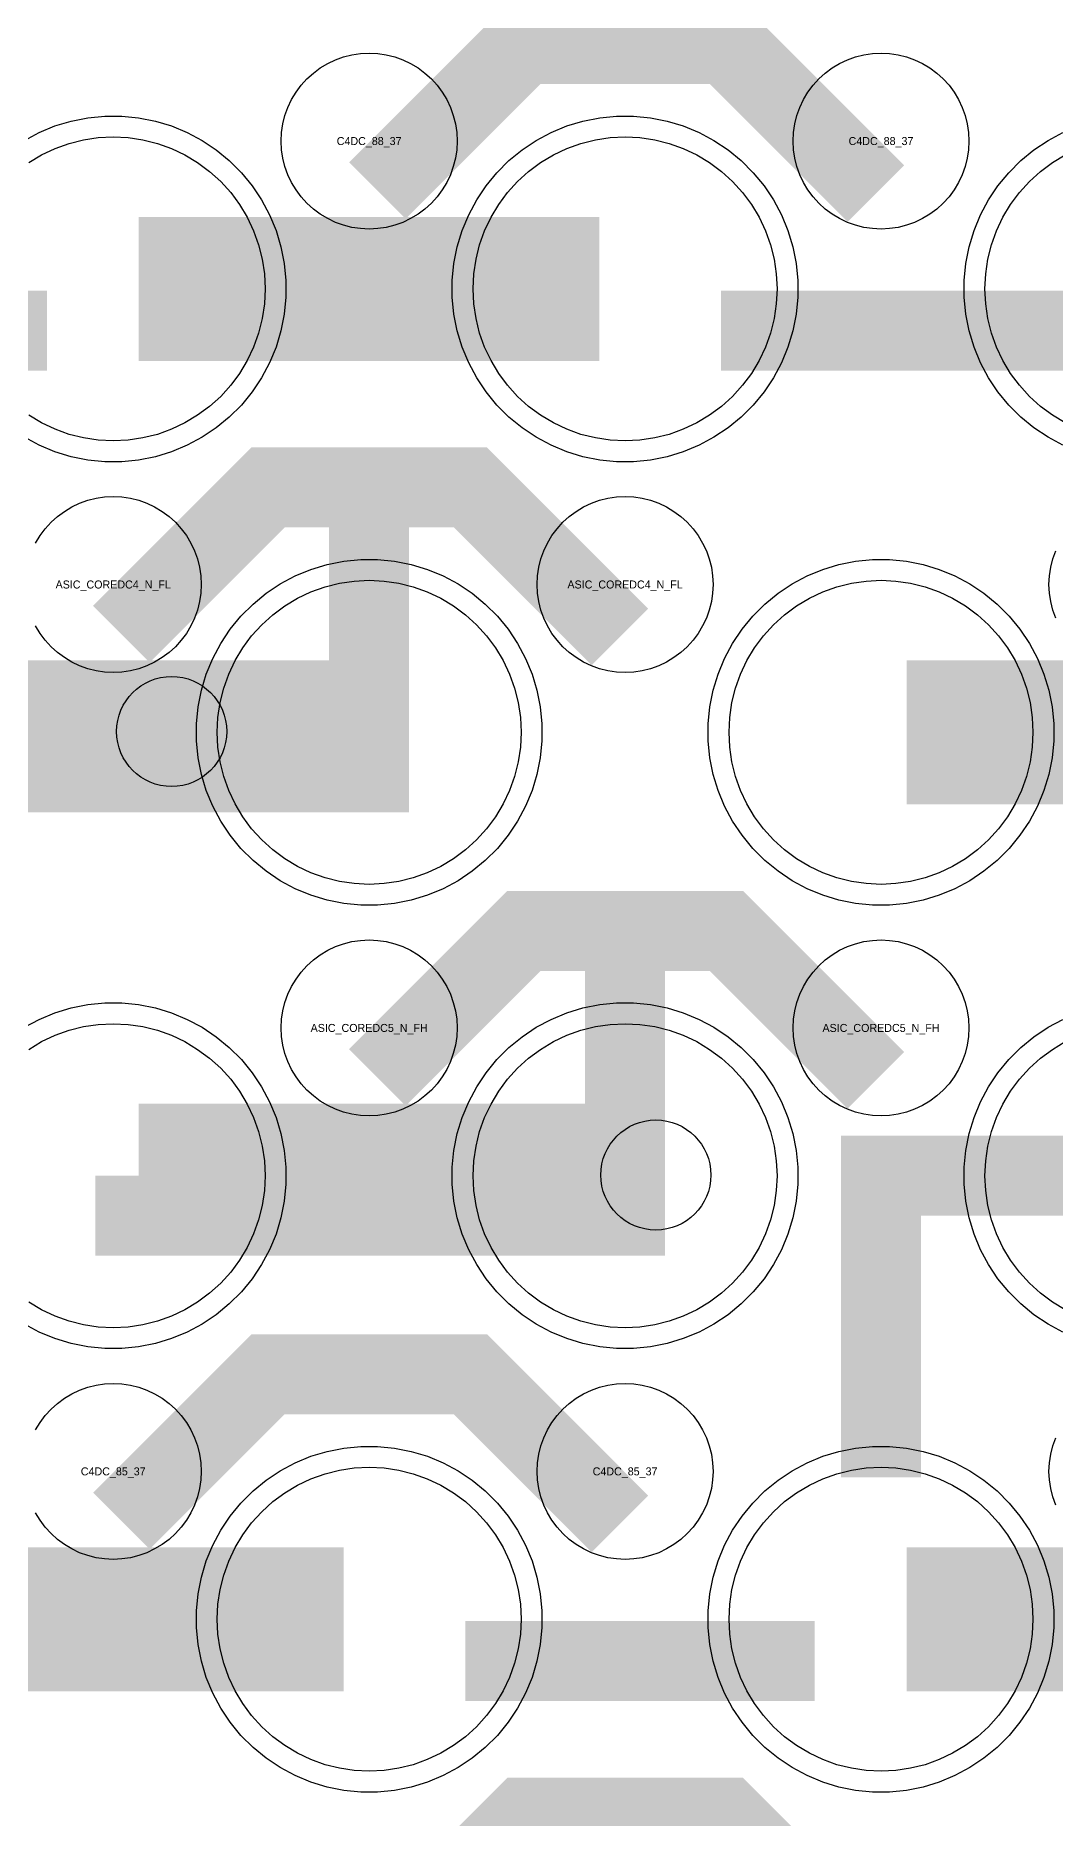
# Model space of a CAD drawing. Extents: x -11880 to 11880, y -14992 to 14992.
# Drawn here: x -184 to 134, y -3124 to -2567 of the extents above; entities that cross this region are included whole.
import ezdxf
from ezdxf.enums import TextEntityAlignment as Align

# ---------------------------------------------------------------- set-up
doc = ezdxf.new("R2010")
doc.units = 0
doc.header["$MEASUREMENT"] = 0
for name, color, linetype in [('GDS_775_DT_237', 138, 'CONTINUOUS'), ('RDL1_FS', 34, 'CONTINUOUS'), ('RDL_BS', 160, 'CONTINUOUS')]:
    doc.layers.add(name, color=color, linetype=linetype)

msp = doc.modelspace()

# ---------------------------------------------------------------- linework, layer by layer
at = {"layer": 'RDL1_FS'}
for points in [[(-186.395, -2606.423), (-182.395, -2604.025), (-178.181, -2602.033), (-173.791, -2600.461), (-169.268, -2599.329), (-164.657, -2598.645), (-160, -2598.416), (-155.343, -2598.645), (-150.732, -2599.329), (-146.209, -2600.461), (-141.819, -2602.033), (-137.605, -2604.025), (-133.605, -2606.423), (-129.86, -2609.201), (-126.406, -2612.331), (-123.276, -2615.785), (-120.498, -2619.53), (-118.1, -2623.53), (-116.108, -2627.744), (-114.536, -2632.134), (-113.404, -2636.657), (-112.72, -2641.268), (-112.491, -2645.925), (-112.72, -2650.582), (-113.404, -2655.193), (-114.536, -2659.716), (-116.108, -2664.106), (-118.1, -2668.32), (-120.498, -2672.32), (-123.276, -2676.065), (-126.406, -2679.519), (-129.86, -2682.649), (-133.605, -2685.427), (-137.605, -2687.825), (-141.819, -2689.817), (-146.209, -2691.389), (-150.732, -2692.521), (-155.343, -2693.205), (-160, -2693.434), (-164.657, -2693.205), (-169.268, -2692.521), (-173.791, -2691.389), (-178.181, -2689.817), (-182.395, -2687.825), (-186.395, -2685.427)], [(137.605, -2687.825), (133.605, -2685.427), (129.86, -2682.649), (126.406, -2679.519), (123.276, -2676.065), (120.498, -2672.32), (118.1, -2668.32), (116.108, -2664.106), (114.536, -2659.716), (113.404, -2655.193), (112.72, -2650.582), (112.491, -2645.925), (112.72, -2641.268), (113.404, -2636.657), (114.536, -2632.134), (116.108, -2627.744), (118.1, -2623.53), (120.498, -2619.53), (123.276, -2615.785), (126.406, -2612.331), (129.86, -2609.201), (133.605, -2606.423), (137.605, -2604.025)], [(-186.395, -2883.553), (-182.395, -2881.155), (-178.181, -2879.163), (-173.791, -2877.591), (-169.268, -2876.459), (-164.657, -2875.775), (-160, -2875.546), (-155.343, -2875.775), (-150.732, -2876.459), (-146.209, -2877.591), (-141.819, -2879.163), (-137.605, -2881.155), (-133.605, -2883.553), (-129.86, -2886.331), (-126.406, -2889.461), (-123.276, -2892.915), (-120.498, -2896.66), (-118.1, -2900.66), (-116.108, -2904.874), (-114.536, -2909.264), (-113.404, -2913.787), (-112.72, -2918.398), (-112.491, -2923.055), (-112.72, -2927.712), (-113.404, -2932.323), (-114.536, -2936.846), (-116.108, -2941.236), (-118.1, -2945.45), (-120.498, -2949.45), (-123.276, -2953.195), (-126.406, -2956.649), (-129.86, -2959.779), (-133.605, -2962.557), (-137.605, -2964.955), (-141.819, -2966.947), (-146.209, -2968.519), (-150.732, -2969.651), (-155.343, -2970.335), (-160, -2970.564), (-164.657, -2970.335), (-169.268, -2969.651), (-173.791, -2968.519), (-178.181, -2966.947), (-182.395, -2964.955), (-186.395, -2962.557)]]:
    msp.add_lwpolyline(points, dxfattribs=at)
for points in [[(0, -2693.434), (-4.657, -2693.205), (-9.268, -2692.521), (-13.791, -2691.389), (-18.181, -2689.817), (-22.395, -2687.825), (-26.395, -2685.427), (-30.14, -2682.649), (-33.594, -2679.519), (-36.724, -2676.065), (-39.502, -2672.32), (-41.9, -2668.32), (-43.892, -2664.106), (-45.464, -2659.716), (-46.596, -2655.193), (-47.28, -2650.582), (-47.509, -2645.925), (-47.28, -2641.268), (-46.596, -2636.657), (-45.464, -2632.134), (-43.892, -2627.744), (-41.9, -2623.53), (-39.502, -2619.53), (-36.724, -2615.785), (-33.594, -2612.331), (-30.14, -2609.201), (-26.395, -2606.423), (-22.395, -2604.025), (-18.181, -2602.033), (-13.791, -2600.461), (-9.268, -2599.329), (-4.657, -2598.645), (0, -2598.416), (4.657, -2598.645), (9.268, -2599.329), (13.791, -2600.461), (18.181, -2602.033), (22.395, -2604.025), (26.395, -2606.423), (30.14, -2609.201), (33.594, -2612.331), (36.724, -2615.785), (39.502, -2619.53), (41.9, -2623.53), (43.892, -2627.744), (45.464, -2632.134), (46.596, -2636.657), (47.28, -2641.268), (47.509, -2645.925), (47.28, -2650.582), (46.596, -2655.193), (45.464, -2659.716), (43.892, -2664.106), (41.9, -2668.32), (39.502, -2672.32), (36.724, -2676.065), (33.594, -2679.519), (30.14, -2682.649), (26.395, -2685.427), (22.395, -2687.825), (18.181, -2689.817), (13.791, -2691.389), (9.268, -2692.521), (4.657, -2693.205)], [(-80, -2831.999), (-84.657, -2831.77), (-89.268, -2831.086), (-93.791, -2829.954), (-98.181, -2828.382), (-102.395, -2826.39), (-106.395, -2823.992), (-110.14, -2821.214), (-113.594, -2818.084), (-116.724, -2814.63), (-119.502, -2810.885), (-121.9, -2806.885), (-123.892, -2802.671), (-125.464, -2798.281), (-126.596, -2793.758), (-127.28, -2789.147), (-127.509, -2784.49), (-127.28, -2779.833), (-126.596, -2775.222), (-125.464, -2770.699), (-123.892, -2766.309), (-121.9, -2762.095), (-119.502, -2758.095), (-116.724, -2754.35), (-113.594, -2750.896), (-110.14, -2747.766), (-106.395, -2744.988), (-102.395, -2742.59), (-98.181, -2740.598), (-93.791, -2739.026), (-89.268, -2737.894), (-84.657, -2737.21), (-80, -2736.981), (-75.343, -2737.21), (-70.732, -2737.894), (-66.209, -2739.026), (-61.819, -2740.598), (-57.605, -2742.59), (-53.605, -2744.988), (-49.86, -2747.766), (-46.406, -2750.896), (-43.276, -2754.35), (-40.498, -2758.095), (-38.1, -2762.095), (-36.108, -2766.309), (-34.536, -2770.699), (-33.404, -2775.222), (-32.72, -2779.833), (-32.491, -2784.49), (-32.72, -2789.147), (-33.404, -2793.758), (-34.536, -2798.281), (-36.108, -2802.671), (-38.1, -2806.885), (-40.498, -2810.885), (-43.276, -2814.63), (-46.406, -2818.084), (-49.86, -2821.214), (-53.605, -2823.992), (-57.605, -2826.39), (-61.819, -2828.382), (-66.209, -2829.954), (-70.732, -2831.086), (-75.343, -2831.77)], [(0, -2970.564), (-4.657, -2970.335), (-9.268, -2969.651), (-13.791, -2968.519), (-18.181, -2966.947), (-22.395, -2964.955), (-26.395, -2962.557), (-30.14, -2959.779), (-33.594, -2956.649), (-36.724, -2953.195), (-39.502, -2949.45), (-41.9, -2945.45), (-43.892, -2941.236), (-45.464, -2936.846), (-46.596, -2932.323), (-47.28, -2927.712), (-47.509, -2923.055), (-47.28, -2918.398), (-46.596, -2913.787), (-45.464, -2909.264), (-43.892, -2904.874), (-41.9, -2900.66), (-39.502, -2896.66), (-36.724, -2892.915), (-33.594, -2889.461), (-30.14, -2886.331), (-26.395, -2883.553), (-22.395, -2881.155), (-18.181, -2879.163), (-13.791, -2877.591), (-9.268, -2876.459), (-4.657, -2875.775), (0, -2875.546), (4.657, -2875.775), (9.268, -2876.459), (13.791, -2877.591), (18.181, -2879.163), (22.395, -2881.155), (26.395, -2883.553), (30.14, -2886.331), (33.594, -2889.461), (36.724, -2892.915), (39.502, -2896.66), (41.9, -2900.66), (43.892, -2904.874), (45.464, -2909.264), (46.596, -2913.787), (47.28, -2918.398), (47.509, -2923.055), (47.28, -2927.712), (46.596, -2932.323), (45.464, -2936.846), (43.892, -2941.236), (41.9, -2945.45), (39.502, -2949.45), (36.724, -2953.195), (33.594, -2956.649), (30.14, -2959.779), (26.395, -2962.557), (22.395, -2964.955), (18.181, -2966.947), (13.791, -2968.519), (9.268, -2969.651), (4.657, -2970.335)]]:
    msp.add_lwpolyline(points, close=True, dxfattribs=at)
for points in [[(-151.998, -2645.925, 45, 45, 0), (-79.998, -2645.925, 45, 45, 0)], [(-79.998, -2645.925, 45, 45, 0), (-7.998, -2645.925, 45, 45, 0)], [(-231.998, -2784.49, 45, 45, 0), (-159.998, -2784.49, 45, 45, 0)], [(-159.998, -2784.49, 45, 45, 0), (-87.998, -2784.49, 45, 45, 0)], [(-151.998, -2923.055, 45, 45, 0), (-79.998, -2923.055, 45, 45, 0)], [(-79.998, -2923.055, 45, 45, 0), (-7.998, -2923.055, 45, 45, 0)]]:
    msp.add_lwpolyline(points, format="xyseb", dxfattribs=at)
at = {"layer": 'RDL1_FS', "color": 11, "true_color": 0xf27172}
for points in [[(80, -2831.999), (75.343, -2831.77), (70.732, -2831.086), (66.209, -2829.954), (61.819, -2828.382), (57.605, -2826.39), (53.605, -2823.992), (49.86, -2821.214), (46.406, -2818.084), (43.276, -2814.63), (40.498, -2810.885), (38.1, -2806.885), (36.108, -2802.671), (34.536, -2798.281), (33.404, -2793.758), (32.72, -2789.147), (32.491, -2784.49), (32.72, -2779.833), (33.404, -2775.222), (34.536, -2770.699), (36.108, -2766.309), (38.1, -2762.095), (40.498, -2758.095), (43.276, -2754.35), (46.406, -2750.896), (49.86, -2747.766), (53.605, -2744.988), (57.605, -2742.59), (61.819, -2740.598), (66.209, -2739.026), (70.732, -2737.894), (75.343, -2737.21), (80, -2736.981), (84.657, -2737.21), (89.268, -2737.894), (93.791, -2739.026), (98.181, -2740.598), (102.395, -2742.59), (106.395, -2744.988), (110.14, -2747.766), (113.594, -2750.896), (116.724, -2754.35), (119.502, -2758.095), (121.9, -2762.095), (123.892, -2766.309), (125.464, -2770.699), (126.596, -2775.222), (127.28, -2779.833), (127.509, -2784.49), (127.28, -2789.147), (126.596, -2793.758), (125.464, -2798.281), (123.892, -2802.671), (121.9, -2806.885), (119.502, -2810.885), (116.724, -2814.63), (113.594, -2818.084), (110.14, -2821.214), (106.395, -2823.992), (102.395, -2826.39), (98.181, -2828.382), (93.791, -2829.954), (89.268, -2831.086), (84.657, -2831.77)], [(-80, -3109.129), (-84.657, -3108.9), (-89.268, -3108.216), (-93.791, -3107.084), (-98.181, -3105.512), (-102.395, -3103.52), (-106.395, -3101.122), (-110.14, -3098.344), (-113.594, -3095.214), (-116.724, -3091.76), (-119.502, -3088.015), (-121.9, -3084.015), (-123.892, -3079.801), (-125.464, -3075.411), (-126.596, -3070.888), (-127.28, -3066.277), (-127.509, -3061.62), (-127.28, -3056.963), (-126.596, -3052.352), (-125.464, -3047.829), (-123.892, -3043.439), (-121.9, -3039.225), (-119.502, -3035.225), (-116.724, -3031.48), (-113.594, -3028.026), (-110.14, -3024.896), (-106.395, -3022.118), (-102.395, -3019.72), (-98.181, -3017.728), (-93.791, -3016.156), (-89.268, -3015.024), (-84.657, -3014.34), (-80, -3014.111), (-75.343, -3014.34), (-70.732, -3015.024), (-66.209, -3016.156), (-61.819, -3017.728), (-57.605, -3019.72), (-53.605, -3022.118), (-49.86, -3024.896), (-46.406, -3028.026), (-43.276, -3031.48), (-40.498, -3035.225), (-38.1, -3039.225), (-36.108, -3043.439), (-34.536, -3047.829), (-33.404, -3052.352), (-32.72, -3056.963), (-32.491, -3061.62), (-32.72, -3066.277), (-33.404, -3070.888), (-34.536, -3075.411), (-36.108, -3079.801), (-38.1, -3084.015), (-40.498, -3088.015), (-43.276, -3091.76), (-46.406, -3095.214), (-49.86, -3098.344), (-53.605, -3101.122), (-57.605, -3103.52), (-61.819, -3105.512), (-66.209, -3107.084), (-70.732, -3108.216), (-75.343, -3108.9)], [(80, -3109.129), (75.343, -3108.9), (70.732, -3108.216), (66.209, -3107.084), (61.819, -3105.512), (57.605, -3103.52), (53.605, -3101.122), (49.86, -3098.344), (46.406, -3095.214), (43.276, -3091.76), (40.498, -3088.015), (38.1, -3084.015), (36.108, -3079.801), (34.536, -3075.411), (33.404, -3070.888), (32.72, -3066.277), (32.491, -3061.62), (32.72, -3056.963), (33.404, -3052.352), (34.536, -3047.829), (36.108, -3043.439), (38.1, -3039.225), (40.498, -3035.225), (43.276, -3031.48), (46.406, -3028.026), (49.86, -3024.896), (53.605, -3022.118), (57.605, -3019.72), (61.819, -3017.728), (66.209, -3016.156), (70.732, -3015.024), (75.343, -3014.34), (80, -3014.111), (84.657, -3014.34), (89.268, -3015.024), (93.791, -3016.156), (98.181, -3017.728), (102.395, -3019.72), (106.395, -3022.118), (110.14, -3024.896), (113.594, -3028.026), (116.724, -3031.48), (119.502, -3035.225), (121.9, -3039.225), (123.892, -3043.439), (125.464, -3047.829), (126.596, -3052.352), (127.28, -3056.963), (127.509, -3061.62), (127.28, -3066.277), (126.596, -3070.888), (125.464, -3075.411), (123.892, -3079.801), (121.9, -3084.015), (119.502, -3088.015), (116.724, -3091.76), (113.594, -3095.214), (110.14, -3098.344), (106.395, -3101.122), (102.395, -3103.52), (98.181, -3105.512), (93.791, -3107.084), (89.268, -3108.216), (84.657, -3108.9)]]:
    msp.add_lwpolyline(points, close=True, dxfattribs=at)
for points in [[(88.002, -2784.49, 45, 45, 0), (160.002, -2784.49, 45, 45, 0)], [(-231.998, -3061.62, 45, 45, 0), (-159.998, -3061.62, 45, 45, 0)], [(-159.998, -3061.62, 45, 45, 0), (-87.998, -3061.62, 45, 45, 0)], [(88.002, -3061.62, 45, 45, 0), (160.002, -3061.62, 45, 45, 0)]]:
    msp.add_lwpolyline(points, format="xyseb", dxfattribs=at)
msp.add_lwpolyline([(137.605, -2964.955), (133.605, -2962.557), (129.86, -2959.779), (126.406, -2956.649), (123.276, -2953.195), (120.498, -2949.45), (118.1, -2945.45), (116.108, -2941.236), (114.536, -2936.846), (113.404, -2932.323), (112.72, -2927.712), (112.491, -2923.055), (112.72, -2918.398), (113.404, -2913.787), (114.536, -2909.264), (116.108, -2904.874), (118.1, -2900.66), (120.498, -2896.66), (123.276, -2892.915), (126.406, -2889.461), (129.86, -2886.331), (133.605, -2883.553), (137.605, -2881.155)], dxfattribs=at)
at = {"layer": 'RDL1_FS'}
for centre in [(-141.734, -2784.235), (9.621, -2922.831)]:
    msp.add_circle(centre, 17.2, dxfattribs=at)
at = {"layer": 'RDL_BS'}
for points in [[(-77.438, -2615.239, 25, 25, 0), (-31.623, -2569.424, 25, 25, 0), (1.93, -2569.424, 25, 25, 0)], [(78.401, -2616.138, 25, 25, 0), (31.687, -2569.424, 25, 25, 0), (1.929, -2569.424, 25, 25, 0)], [(-289.984, -2658.938, 25, 25, 0), (-180.719, -2658.938, 25, 25, 0)], [(30.016, -2658.938, 25, 25, 0), (139.281, -2658.938, 25, 25, 0)], [(-80, -2809.49, 25, 25, 0), (-80, -2695.489, 25, 25, 0)], [(-157.438, -2753.804, 25, 25, 0), (-111.623, -2707.989, 25, 25, 0), (-78.07, -2707.989, 25, 25, 0)], [(-1.599, -2754.703, 25, 25, 0), (-48.313, -2707.989, 25, 25, 0), (-78.071, -2707.989, 25, 25, 0)], [(-245.603, -2796.99, 25, 25, 0), (-67.5, -2796.99, 25, 25, 0)], [(0, -2948.055, 25, 25, 0), (0, -2834.054, 25, 25, 0)], [(-77.438, -2892.369, 25, 25, 0), (-31.623, -2846.554, 25, 25, 0), (1.93, -2846.554, 25, 25, 0)], [(78.401, -2893.268, 25, 25, 0), (31.687, -2846.554, 25, 25, 0), (1.929, -2846.554, 25, 25, 0)], [(-165.603, -2935.555, 25, 25, 0), (12.5, -2935.555, 25, 25, 0)], [(-157.438, -3030.934, 25, 25, 0), (-111.623, -2985.119, 25, 25, 0), (-78.07, -2985.119, 25, 25, 0)], [(-1.599, -3031.833, 25, 25, 0), (-48.313, -2985.119, 25, 25, 0), (-78.071, -2985.119, 25, 25, 0)], [(-77.438, -3169.499, 25, 25, 0), (-31.623, -3123.684, 25, 25, 0), (1.93, -3123.684, 25, 25, 0)], [(78.401, -3170.398, 25, 25, 0), (31.687, -3123.684, 25, 25, 0), (1.929, -3123.684, 25, 25, 0)]]:
    msp.add_lwpolyline(points, format="xyseb", dxfattribs=at)
for points in [[(-80, -2627.231), (-82.693, -2627.099), (-85.365, -2626.703), (-87.984, -2626.046), (-90.519, -2625.139), (-92.956, -2623.987), (-95.28, -2622.594), (-97.443, -2620.991), (-99.442, -2619.179), (-101.254, -2617.18), (-102.857, -2615.017), (-104.25, -2612.693), (-105.402, -2610.256), (-106.309, -2607.721), (-106.966, -2605.102), (-107.362, -2602.43), (-107.494, -2599.737), (-107.362, -2597.044), (-106.966, -2594.372), (-106.309, -2591.753), (-105.402, -2589.218), (-104.25, -2586.781), (-102.857, -2584.457), (-101.254, -2582.294), (-99.442, -2580.295), (-97.443, -2578.483), (-95.28, -2576.88), (-92.956, -2575.487), (-90.519, -2574.335), (-87.984, -2573.428), (-85.365, -2572.771), (-82.693, -2572.375), (-80, -2572.243), (-77.307, -2572.375), (-74.635, -2572.771), (-72.016, -2573.428), (-69.481, -2574.335), (-67.044, -2575.487), (-64.72, -2576.88), (-62.557, -2578.483), (-60.558, -2580.295), (-58.746, -2582.294), (-57.143, -2584.457), (-55.75, -2586.781), (-54.598, -2589.218), (-53.691, -2591.753), (-53.034, -2594.372), (-52.638, -2597.044), (-52.506, -2599.737), (-52.638, -2602.43), (-53.034, -2605.102), (-53.691, -2607.721), (-54.598, -2610.256), (-55.75, -2612.693), (-57.143, -2615.017), (-58.746, -2617.18), (-60.558, -2619.179), (-62.557, -2620.991), (-64.72, -2622.594), (-67.044, -2623.987), (-69.481, -2625.139), (-72.016, -2626.046), (-74.635, -2626.703), (-77.307, -2627.099)], [(80, -2627.231), (77.307, -2627.099), (74.635, -2626.703), (72.016, -2626.046), (69.481, -2625.139), (67.044, -2623.987), (64.72, -2622.594), (62.557, -2620.991), (60.558, -2619.179), (58.746, -2617.18), (57.143, -2615.017), (55.75, -2612.693), (54.598, -2610.256), (53.691, -2607.721), (53.034, -2605.102), (52.638, -2602.43), (52.506, -2599.737), (52.638, -2597.044), (53.034, -2594.372), (53.691, -2591.753), (54.598, -2589.218), (55.75, -2586.781), (57.143, -2584.457), (58.746, -2582.294), (60.558, -2580.295), (62.557, -2578.483), (64.72, -2576.88), (67.044, -2575.487), (69.481, -2574.335), (72.016, -2573.428), (74.635, -2572.771), (77.307, -2572.375), (80, -2572.243), (82.693, -2572.375), (85.365, -2572.771), (87.984, -2573.428), (90.519, -2574.335), (92.956, -2575.487), (95.28, -2576.88), (97.443, -2578.483), (99.442, -2580.295), (101.254, -2582.294), (102.857, -2584.457), (104.25, -2586.781), (105.402, -2589.218), (106.309, -2591.753), (106.966, -2594.372), (107.362, -2597.044), (107.494, -2599.737), (107.362, -2602.43), (106.966, -2605.102), (106.309, -2607.721), (105.402, -2610.256), (104.25, -2612.693), (102.857, -2615.017), (101.254, -2617.18), (99.442, -2619.179), (97.443, -2620.991), (95.28, -2622.594), (92.956, -2623.987), (90.519, -2625.139), (87.984, -2626.046), (85.365, -2626.703), (82.693, -2627.099)], [(-2.644, -2699.925), (-7.938, -2699.408), (-13.165, -2698.362), (-18.205, -2696.831), (-23.115, -2694.8), (-27.777, -2692.308), (-32.191, -2689.361), (-36.292, -2685.999), (-40.074, -2682.217), (-43.436, -2678.116), (-46.383, -2673.702), (-48.875, -2669.04), (-50.906, -2664.13), (-52.437, -2659.09), (-53.483, -2653.863), (-54, -2648.569), (-54, -2643.281), (-53.483, -2637.987), (-52.437, -2632.76), (-50.906, -2627.72), (-48.875, -2622.81), (-46.383, -2618.148), (-43.436, -2613.734), (-40.074, -2609.633), (-36.292, -2605.851), (-32.191, -2602.489), (-27.777, -2599.542), (-23.115, -2597.05), (-18.205, -2595.019), (-13.165, -2593.488), (-7.938, -2592.442), (-2.644, -2591.925), (2.644, -2591.925), (7.938, -2592.442), (13.165, -2593.488), (18.205, -2595.019), (23.115, -2597.05), (27.777, -2599.542), (32.191, -2602.489), (36.292, -2605.851), (40.074, -2609.633), (43.436, -2613.734), (46.383, -2618.148), (48.875, -2622.81), (50.906, -2627.72), (52.437, -2632.76), (53.483, -2637.987), (54, -2643.281), (54, -2648.569), (53.483, -2653.863), (52.437, -2659.09), (50.906, -2664.13), (48.875, -2669.04), (46.383, -2673.702), (43.436, -2678.116), (40.074, -2682.217), (36.292, -2685.999), (32.191, -2689.361), (27.777, -2692.308), (23.115, -2694.8), (18.205, -2696.831), (13.165, -2698.362), (7.938, -2699.408), (2.644, -2699.925)], [(0, -2765.796), (-2.693, -2765.664), (-5.365, -2765.268), (-7.984, -2764.611), (-10.519, -2763.704), (-12.956, -2762.552), (-15.28, -2761.159), (-17.443, -2759.556), (-19.442, -2757.744), (-21.254, -2755.745), (-22.857, -2753.582), (-24.25, -2751.258), (-25.402, -2748.821), (-26.309, -2746.286), (-26.966, -2743.667), (-27.362, -2740.995), (-27.494, -2738.302), (-27.362, -2735.609), (-26.966, -2732.937), (-26.309, -2730.318), (-25.402, -2727.783), (-24.25, -2725.346), (-22.857, -2723.022), (-21.254, -2720.859), (-19.442, -2718.86), (-17.443, -2717.048), (-15.28, -2715.445), (-12.956, -2714.052), (-10.519, -2712.9), (-7.984, -2711.993), (-5.365, -2711.336), (-2.693, -2710.94), (0, -2710.808), (2.693, -2710.94), (5.365, -2711.336), (7.984, -2711.993), (10.519, -2712.9), (12.956, -2714.052), (15.28, -2715.445), (17.443, -2717.048), (19.442, -2718.86), (21.254, -2720.859), (22.857, -2723.022), (24.25, -2725.346), (25.402, -2727.783), (26.309, -2730.318), (26.966, -2732.937), (27.362, -2735.609), (27.494, -2738.302), (27.362, -2740.995), (26.966, -2743.667), (26.309, -2746.286), (25.402, -2748.821), (24.25, -2751.258), (22.857, -2753.582), (21.254, -2755.745), (19.442, -2757.744), (17.443, -2759.556), (15.28, -2761.159), (12.956, -2762.552), (10.519, -2763.704), (7.984, -2764.611), (5.365, -2765.268), (2.693, -2765.664)], [(-82.644, -2838.49), (-87.938, -2837.973), (-93.165, -2836.927), (-98.205, -2835.396), (-103.115, -2833.365), (-107.777, -2830.873), (-112.191, -2827.926), (-116.292, -2824.564), (-120.074, -2820.782), (-123.436, -2816.681), (-126.383, -2812.267), (-128.875, -2807.605), (-130.906, -2802.695), (-132.437, -2797.655), (-133.483, -2792.428), (-134, -2787.134), (-134, -2781.846), (-133.483, -2776.552), (-132.437, -2771.325), (-130.906, -2766.285), (-128.875, -2761.375), (-126.383, -2756.713), (-123.436, -2752.299), (-120.074, -2748.198), (-116.292, -2744.416), (-112.191, -2741.054), (-107.777, -2738.107), (-103.115, -2735.615), (-98.205, -2733.584), (-93.165, -2732.053), (-87.938, -2731.007), (-82.644, -2730.49), (-77.356, -2730.49), (-72.062, -2731.007), (-66.835, -2732.053), (-61.795, -2733.584), (-56.885, -2735.615), (-52.223, -2738.107), (-47.809, -2741.054), (-43.708, -2744.416), (-39.926, -2748.198), (-36.564, -2752.299), (-33.617, -2756.713), (-31.125, -2761.375), (-29.094, -2766.285), (-27.563, -2771.325), (-26.517, -2776.552), (-26, -2781.846), (-26, -2787.134), (-26.517, -2792.428), (-27.563, -2797.655), (-29.094, -2802.695), (-31.125, -2807.605), (-33.617, -2812.267), (-36.564, -2816.681), (-39.926, -2820.782), (-43.708, -2824.564), (-47.809, -2827.926), (-52.223, -2830.873), (-56.885, -2833.365), (-61.795, -2835.396), (-66.835, -2836.927), (-72.062, -2837.973), (-77.356, -2838.49)], [(-80, -2904.361), (-82.693, -2904.229), (-85.365, -2903.833), (-87.984, -2903.176), (-90.519, -2902.269), (-92.956, -2901.117), (-95.28, -2899.724), (-97.443, -2898.121), (-99.442, -2896.309), (-101.254, -2894.31), (-102.857, -2892.147), (-104.25, -2889.823), (-105.402, -2887.386), (-106.309, -2884.851), (-106.966, -2882.232), (-107.362, -2879.56), (-107.494, -2876.867), (-107.362, -2874.174), (-106.966, -2871.502), (-106.309, -2868.883), (-105.402, -2866.348), (-104.25, -2863.911), (-102.857, -2861.587), (-101.254, -2859.424), (-99.442, -2857.425), (-97.443, -2855.613), (-95.28, -2854.01), (-92.956, -2852.617), (-90.519, -2851.465), (-87.984, -2850.558), (-85.365, -2849.901), (-82.693, -2849.505), (-80, -2849.373), (-77.307, -2849.505), (-74.635, -2849.901), (-72.016, -2850.558), (-69.481, -2851.465), (-67.044, -2852.617), (-64.72, -2854.01), (-62.557, -2855.613), (-60.558, -2857.425), (-58.746, -2859.424), (-57.143, -2861.587), (-55.75, -2863.911), (-54.598, -2866.348), (-53.691, -2868.883), (-53.034, -2871.502), (-52.638, -2874.174), (-52.506, -2876.867), (-52.638, -2879.56), (-53.034, -2882.232), (-53.691, -2884.851), (-54.598, -2887.386), (-55.75, -2889.823), (-57.143, -2892.147), (-58.746, -2894.31), (-60.558, -2896.309), (-62.557, -2898.121), (-64.72, -2899.724), (-67.044, -2901.117), (-69.481, -2902.269), (-72.016, -2903.176), (-74.635, -2903.833), (-77.307, -2904.229)], [(80, -2904.361), (77.307, -2904.229), (74.635, -2903.833), (72.016, -2903.176), (69.481, -2902.269), (67.044, -2901.117), (64.72, -2899.724), (62.557, -2898.121), (60.558, -2896.309), (58.746, -2894.31), (57.143, -2892.147), (55.75, -2889.823), (54.598, -2887.386), (53.691, -2884.851), (53.034, -2882.232), (52.638, -2879.56), (52.506, -2876.867), (52.638, -2874.174), (53.034, -2871.502), (53.691, -2868.883), (54.598, -2866.348), (55.75, -2863.911), (57.143, -2861.587), (58.746, -2859.424), (60.558, -2857.425), (62.557, -2855.613), (64.72, -2854.01), (67.044, -2852.617), (69.481, -2851.465), (72.016, -2850.558), (74.635, -2849.901), (77.307, -2849.505), (80, -2849.373), (82.693, -2849.505), (85.365, -2849.901), (87.984, -2850.558), (90.519, -2851.465), (92.956, -2852.617), (95.28, -2854.01), (97.443, -2855.613), (99.442, -2857.425), (101.254, -2859.424), (102.857, -2861.587), (104.25, -2863.911), (105.402, -2866.348), (106.309, -2868.883), (106.966, -2871.502), (107.362, -2874.174), (107.494, -2876.867), (107.362, -2879.56), (106.966, -2882.232), (106.309, -2884.851), (105.402, -2887.386), (104.25, -2889.823), (102.857, -2892.147), (101.254, -2894.31), (99.442, -2896.309), (97.443, -2898.121), (95.28, -2899.724), (92.956, -2901.117), (90.519, -2902.269), (87.984, -2903.176), (85.365, -2903.833), (82.693, -2904.229)], [(-2.644, -2977.055), (-7.938, -2976.538), (-13.165, -2975.492), (-18.205, -2973.961), (-23.115, -2971.93), (-27.777, -2969.438), (-32.191, -2966.491), (-36.292, -2963.129), (-40.074, -2959.347), (-43.436, -2955.246), (-46.383, -2950.832), (-48.875, -2946.17), (-50.906, -2941.26), (-52.437, -2936.22), (-53.483, -2930.993), (-54, -2925.699), (-54, -2920.411), (-53.483, -2915.117), (-52.437, -2909.89), (-50.906, -2904.85), (-48.875, -2899.94), (-46.383, -2895.278), (-43.436, -2890.864), (-40.074, -2886.763), (-36.292, -2882.981), (-32.191, -2879.619), (-27.777, -2876.672), (-23.115, -2874.18), (-18.205, -2872.149), (-13.165, -2870.618), (-7.938, -2869.572), (-2.644, -2869.055), (2.644, -2869.055), (7.938, -2869.572), (13.165, -2870.618), (18.205, -2872.149), (23.115, -2874.18), (27.777, -2876.672), (32.191, -2879.619), (36.292, -2882.981), (40.074, -2886.763), (43.436, -2890.864), (46.383, -2895.278), (48.875, -2899.94), (50.906, -2904.85), (52.437, -2909.89), (53.483, -2915.117), (54, -2920.411), (54, -2925.699), (53.483, -2930.993), (52.437, -2936.22), (50.906, -2941.26), (48.875, -2946.17), (46.383, -2950.832), (43.436, -2955.246), (40.074, -2959.347), (36.292, -2963.129), (32.191, -2966.491), (27.777, -2969.438), (23.115, -2971.93), (18.205, -2973.961), (13.165, -2975.492), (7.938, -2976.538), (2.644, -2977.055)], [(0, -3042.926), (-2.693, -3042.794), (-5.365, -3042.398), (-7.984, -3041.741), (-10.519, -3040.834), (-12.956, -3039.682), (-15.28, -3038.289), (-17.443, -3036.686), (-19.442, -3034.874), (-21.254, -3032.875), (-22.857, -3030.712), (-24.25, -3028.388), (-25.402, -3025.951), (-26.309, -3023.416), (-26.966, -3020.797), (-27.362, -3018.125), (-27.494, -3015.432), (-27.362, -3012.739), (-26.966, -3010.067), (-26.309, -3007.448), (-25.402, -3004.913), (-24.25, -3002.476), (-22.857, -3000.152), (-21.254, -2997.989), (-19.442, -2995.99), (-17.443, -2994.178), (-15.28, -2992.575), (-12.956, -2991.182), (-10.519, -2990.03), (-7.984, -2989.123), (-5.365, -2988.466), (-2.693, -2988.07), (0, -2987.938), (2.693, -2988.07), (5.365, -2988.466), (7.984, -2989.123), (10.519, -2990.03), (12.956, -2991.182), (15.28, -2992.575), (17.443, -2994.178), (19.442, -2995.99), (21.254, -2997.989), (22.857, -3000.152), (24.25, -3002.476), (25.402, -3004.913), (26.309, -3007.448), (26.966, -3010.067), (27.362, -3012.739), (27.494, -3015.432), (27.362, -3018.125), (26.966, -3020.797), (26.309, -3023.416), (25.402, -3025.951), (24.25, -3028.388), (22.857, -3030.712), (21.254, -3032.875), (19.442, -3034.874), (17.443, -3036.686), (15.28, -3038.289), (12.956, -3039.682), (10.519, -3040.834), (7.984, -3041.741), (5.365, -3042.398), (2.693, -3042.794)]]:
    msp.add_lwpolyline(points, close=True, dxfattribs=at)
for points in [[(-187.777, -2599.542), (-183.115, -2597.05), (-178.205, -2595.019), (-173.165, -2593.488), (-167.938, -2592.442), (-162.644, -2591.925), (-157.356, -2591.925), (-152.062, -2592.442), (-146.835, -2593.488), (-141.795, -2595.019), (-136.885, -2597.05), (-132.223, -2599.542), (-127.809, -2602.489), (-123.708, -2605.851), (-119.926, -2609.633), (-116.564, -2613.734), (-113.617, -2618.148), (-111.125, -2622.81), (-109.094, -2627.72), (-107.563, -2632.76), (-106.517, -2637.987), (-106, -2643.281), (-106, -2648.569), (-106.517, -2653.863), (-107.563, -2659.09), (-109.094, -2664.13), (-111.125, -2669.04), (-113.617, -2673.702), (-116.564, -2678.116), (-119.926, -2682.217), (-123.708, -2685.999), (-127.809, -2689.361), (-132.223, -2692.308), (-136.885, -2694.8), (-141.795, -2696.831), (-146.835, -2698.362), (-152.062, -2699.408), (-157.356, -2699.925), (-162.644, -2699.925), (-167.938, -2699.408), (-173.165, -2698.362), (-178.205, -2696.831), (-183.115, -2694.8), (-187.777, -2692.308)], [(136.885, -2694.8), (132.223, -2692.308), (127.809, -2689.361), (123.708, -2685.999), (119.926, -2682.217), (116.564, -2678.116), (113.617, -2673.702), (111.125, -2669.04), (109.094, -2664.13), (107.563, -2659.09), (106.517, -2653.863), (106, -2648.569), (106, -2643.281), (106.517, -2637.987), (107.563, -2632.76), (109.094, -2627.72), (111.125, -2622.81), (113.617, -2618.148), (116.564, -2613.734), (119.926, -2609.633), (123.708, -2605.851), (127.809, -2602.489), (132.223, -2599.542), (136.885, -2597.05)], [(-184.25, -2725.346), (-182.857, -2723.022), (-181.254, -2720.859), (-179.442, -2718.86), (-177.443, -2717.048), (-175.28, -2715.445), (-172.956, -2714.052), (-170.519, -2712.9), (-167.984, -2711.993), (-165.365, -2711.336), (-162.693, -2710.94), (-160, -2710.808), (-157.307, -2710.94), (-154.635, -2711.336), (-152.016, -2711.993), (-149.481, -2712.9), (-147.044, -2714.052), (-144.72, -2715.445), (-142.557, -2717.048), (-140.558, -2718.86), (-138.746, -2720.859), (-137.143, -2723.022), (-135.75, -2725.346), (-134.598, -2727.783), (-133.691, -2730.318), (-133.034, -2732.937), (-132.638, -2735.609), (-132.506, -2738.302), (-132.638, -2740.995), (-133.034, -2743.667), (-133.691, -2746.286), (-134.598, -2748.821), (-135.75, -2751.258), (-137.143, -2753.582), (-138.746, -2755.745), (-140.558, -2757.744), (-142.557, -2759.556), (-144.72, -2761.159), (-147.044, -2762.552), (-149.481, -2763.704), (-152.016, -2764.611), (-154.635, -2765.268), (-157.307, -2765.664), (-160, -2765.796), (-162.693, -2765.664), (-165.365, -2765.268), (-167.984, -2764.611), (-170.519, -2763.704), (-172.956, -2762.552), (-175.28, -2761.159), (-177.443, -2759.556), (-179.442, -2757.744), (-181.254, -2755.745), (-182.857, -2753.582), (-184.25, -2751.258)], [(134.598, -2748.821), (133.691, -2746.286), (133.034, -2743.667), (132.638, -2740.995), (132.506, -2738.302), (132.638, -2735.609), (133.034, -2732.937), (133.691, -2730.318), (134.598, -2727.783)], [(-187.777, -2876.672), (-183.115, -2874.18), (-178.205, -2872.149), (-173.165, -2870.618), (-167.938, -2869.572), (-162.644, -2869.055), (-157.356, -2869.055), (-152.062, -2869.572), (-146.835, -2870.618), (-141.795, -2872.149), (-136.885, -2874.18), (-132.223, -2876.672), (-127.809, -2879.619), (-123.708, -2882.981), (-119.926, -2886.763), (-116.564, -2890.864), (-113.617, -2895.278), (-111.125, -2899.94), (-109.094, -2904.85), (-107.563, -2909.89), (-106.517, -2915.117), (-106, -2920.411), (-106, -2925.699), (-106.517, -2930.993), (-107.563, -2936.22), (-109.094, -2941.26), (-111.125, -2946.17), (-113.617, -2950.832), (-116.564, -2955.246), (-119.926, -2959.347), (-123.708, -2963.129), (-127.809, -2966.491), (-132.223, -2969.438), (-136.885, -2971.93), (-141.795, -2973.961), (-146.835, -2975.492), (-152.062, -2976.538), (-157.356, -2977.055), (-162.644, -2977.055), (-167.938, -2976.538), (-173.165, -2975.492), (-178.205, -2973.961), (-183.115, -2971.93), (-187.777, -2969.438)], [(-184.25, -3002.476), (-182.857, -3000.152), (-181.254, -2997.989), (-179.442, -2995.99), (-177.443, -2994.178), (-175.28, -2992.575), (-172.956, -2991.182), (-170.519, -2990.03), (-167.984, -2989.123), (-165.365, -2988.466), (-162.693, -2988.07), (-160, -2987.938), (-157.307, -2988.07), (-154.635, -2988.466), (-152.016, -2989.123), (-149.481, -2990.03), (-147.044, -2991.182), (-144.72, -2992.575), (-142.557, -2994.178), (-140.558, -2995.99), (-138.746, -2997.989), (-137.143, -3000.152), (-135.75, -3002.476), (-134.598, -3004.913), (-133.691, -3007.448), (-133.034, -3010.067), (-132.638, -3012.739), (-132.506, -3015.432), (-132.638, -3018.125), (-133.034, -3020.797), (-133.691, -3023.416), (-134.598, -3025.951), (-135.75, -3028.388), (-137.143, -3030.712), (-138.746, -3032.875), (-140.558, -3034.874), (-142.557, -3036.686), (-144.72, -3038.289), (-147.044, -3039.682), (-149.481, -3040.834), (-152.016, -3041.741), (-154.635, -3042.398), (-157.307, -3042.794), (-160, -3042.926), (-162.693, -3042.794), (-165.365, -3042.398), (-167.984, -3041.741), (-170.519, -3040.834), (-172.956, -3039.682), (-175.28, -3038.289), (-177.443, -3036.686), (-179.442, -3034.874), (-181.254, -3032.875), (-182.857, -3030.712), (-184.25, -3028.388)], [(134.598, -3025.951), (133.691, -3023.416), (133.034, -3020.797), (132.638, -3018.125), (132.506, -3015.432), (132.638, -3012.739), (133.034, -3010.067), (133.691, -3007.448), (134.598, -3004.913)]]:
    msp.add_lwpolyline(points, dxfattribs=at)
at = {"layer": 'RDL_BS', "color": 11, "true_color": 0xf27172}
for points in [[(77.356, -2838.49), (72.062, -2837.973), (66.835, -2836.927), (61.795, -2835.396), (56.885, -2833.365), (52.223, -2830.873), (47.809, -2827.926), (43.708, -2824.564), (39.926, -2820.782), (36.564, -2816.681), (33.617, -2812.267), (31.125, -2807.605), (29.094, -2802.695), (27.563, -2797.655), (26.517, -2792.428), (26, -2787.134), (26, -2781.846), (26.517, -2776.552), (27.563, -2771.325), (29.094, -2766.285), (31.125, -2761.375), (33.617, -2756.713), (36.564, -2752.299), (39.926, -2748.198), (43.708, -2744.416), (47.809, -2741.054), (52.223, -2738.107), (56.885, -2735.615), (61.795, -2733.584), (66.835, -2732.053), (72.062, -2731.007), (77.356, -2730.49), (82.644, -2730.49), (87.938, -2731.007), (93.165, -2732.053), (98.205, -2733.584), (103.115, -2735.615), (107.777, -2738.107), (112.191, -2741.054), (116.292, -2744.416), (120.074, -2748.198), (123.436, -2752.299), (126.383, -2756.713), (128.875, -2761.375), (130.906, -2766.285), (132.437, -2771.325), (133.483, -2776.552), (134, -2781.846), (134, -2787.134), (133.483, -2792.428), (132.437, -2797.655), (130.906, -2802.695), (128.875, -2807.605), (126.383, -2812.267), (123.436, -2816.681), (120.074, -2820.782), (116.292, -2824.564), (112.191, -2827.926), (107.777, -2830.873), (103.115, -2833.365), (98.205, -2835.396), (93.165, -2836.927), (87.938, -2837.973), (82.644, -2838.49)], [(-82.644, -3115.62), (-87.938, -3115.103), (-93.165, -3114.057), (-98.205, -3112.526), (-103.115, -3110.495), (-107.777, -3108.003), (-112.191, -3105.056), (-116.292, -3101.694), (-120.074, -3097.912), (-123.436, -3093.811), (-126.383, -3089.397), (-128.875, -3084.735), (-130.906, -3079.825), (-132.437, -3074.785), (-133.483, -3069.558), (-134, -3064.264), (-134, -3058.976), (-133.483, -3053.682), (-132.437, -3048.455), (-130.906, -3043.415), (-128.875, -3038.505), (-126.383, -3033.843), (-123.436, -3029.429), (-120.074, -3025.328), (-116.292, -3021.546), (-112.191, -3018.184), (-107.777, -3015.237), (-103.115, -3012.745), (-98.205, -3010.714), (-93.165, -3009.183), (-87.938, -3008.137), (-82.644, -3007.62), (-77.356, -3007.62), (-72.062, -3008.137), (-66.835, -3009.183), (-61.795, -3010.714), (-56.885, -3012.745), (-52.223, -3015.237), (-47.809, -3018.184), (-43.708, -3021.546), (-39.926, -3025.328), (-36.564, -3029.429), (-33.617, -3033.843), (-31.125, -3038.505), (-29.094, -3043.415), (-27.563, -3048.455), (-26.517, -3053.682), (-26, -3058.976), (-26, -3064.264), (-26.517, -3069.558), (-27.563, -3074.785), (-29.094, -3079.825), (-31.125, -3084.735), (-33.617, -3089.397), (-36.564, -3093.811), (-39.926, -3097.912), (-43.708, -3101.694), (-47.809, -3105.056), (-52.223, -3108.003), (-56.885, -3110.495), (-61.795, -3112.526), (-66.835, -3114.057), (-72.062, -3115.103), (-77.356, -3115.62)], [(77.356, -3115.62), (72.062, -3115.103), (66.835, -3114.057), (61.795, -3112.526), (56.885, -3110.495), (52.223, -3108.003), (47.809, -3105.056), (43.708, -3101.694), (39.926, -3097.912), (36.564, -3093.811), (33.617, -3089.397), (31.125, -3084.735), (29.094, -3079.825), (27.563, -3074.785), (26.517, -3069.558), (26, -3064.264), (26, -3058.976), (26.517, -3053.682), (27.563, -3048.455), (29.094, -3043.415), (31.125, -3038.505), (33.617, -3033.843), (36.564, -3029.429), (39.926, -3025.328), (43.708, -3021.546), (47.809, -3018.184), (52.223, -3015.237), (56.885, -3012.745), (61.795, -3010.714), (66.835, -3009.183), (72.062, -3008.137), (77.356, -3007.62), (82.644, -3007.62), (87.938, -3008.137), (93.165, -3009.183), (98.205, -3010.714), (103.115, -3012.745), (107.777, -3015.237), (112.191, -3018.184), (116.292, -3021.546), (120.074, -3025.328), (123.436, -3029.429), (126.383, -3033.843), (128.875, -3038.505), (130.906, -3043.415), (132.437, -3048.455), (133.483, -3053.682), (134, -3058.976), (134, -3064.264), (133.483, -3069.558), (132.437, -3074.785), (130.906, -3079.825), (128.875, -3084.735), (126.383, -3089.397), (123.436, -3093.811), (120.074, -3097.912), (116.292, -3101.694), (112.191, -3105.056), (107.777, -3108.003), (103.115, -3110.495), (98.205, -3112.526), (93.165, -3114.057), (87.938, -3115.103), (82.644, -3115.62)]]:
    msp.add_lwpolyline(points, close=True, dxfattribs=at)
msp.add_lwpolyline([(136.885, -2971.93), (132.223, -2969.438), (127.809, -2966.491), (123.708, -2963.129), (119.926, -2959.347), (116.564, -2955.246), (113.617, -2950.832), (111.125, -2946.17), (109.094, -2941.26), (107.563, -2936.22), (106.517, -2930.993), (106, -2925.699), (106, -2920.411), (106.517, -2915.117), (107.563, -2909.89), (109.094, -2904.85), (111.125, -2899.94), (113.617, -2895.278), (116.564, -2890.864), (119.926, -2886.763), (123.708, -2882.981), (127.809, -2879.619), (132.223, -2876.672), (136.885, -2874.18)], dxfattribs=at)
for points in [[(80, -3017.332, 25, 25, 0), (80, -2910.555, 25, 25, 0)], [(80, -3017.332, 25, 25, 0), (80, -2910.555, 25, 25, 0)], [(67.5, -2923.055, 25, 25, 0), (132.167, -2923.055, 25, 25, 0)], [(67.5, -2923.055, 25, 25, 0), (153.333, -2923.055, 25, 25, 0)], [(-49.984, -3074.633, 25, 25, 0), (59.281, -3074.633, 25, 25, 0)]]:
    msp.add_lwpolyline(points, format="xyseb", dxfattribs=at)

# ---------------------------------------------------------------- texts
at = {"layer": 'GDS_775_DT_237'}
for s, p in [('C4DC_88_37', (-80, -2599.737)), ('C4DC_88_37', (-80, -2599.737)), ('C4DC_88_37', (80, -2599.737)), ('C4DC_88_37', (80, -2599.737)), ('ASIC_COREDC4_N_FL', (-160, -2738.302)), ('ASIC_COREDC4_N_FL', (-160, -2738.302)), ('ASIC_COREDC4_N_FL', (0, -2738.302)), ('ASIC_COREDC4_N_FL', (0, -2738.302)), ('ASIC_COREDC5_N_FH', (-80, -2876.867)), ('ASIC_COREDC5_N_FH', (-80, -2876.867)), ('ASIC_COREDC5_N_FH', (80, -2876.867)), ('ASIC_COREDC5_N_FH', (80, -2876.867)), ('C4DC_85_37', (-160, -3015.432)), ('C4DC_85_37', (-160, -3015.432)), ('C4DC_85_37', (0, -3015.432)), ('C4DC_85_37', (0, -3015.432))]:
    msp.add_text(s, height=2.5, dxfattribs=at).set_placement(p, align=Align.MIDDLE_CENTER)

doc.saveas('drawing.dxf')
